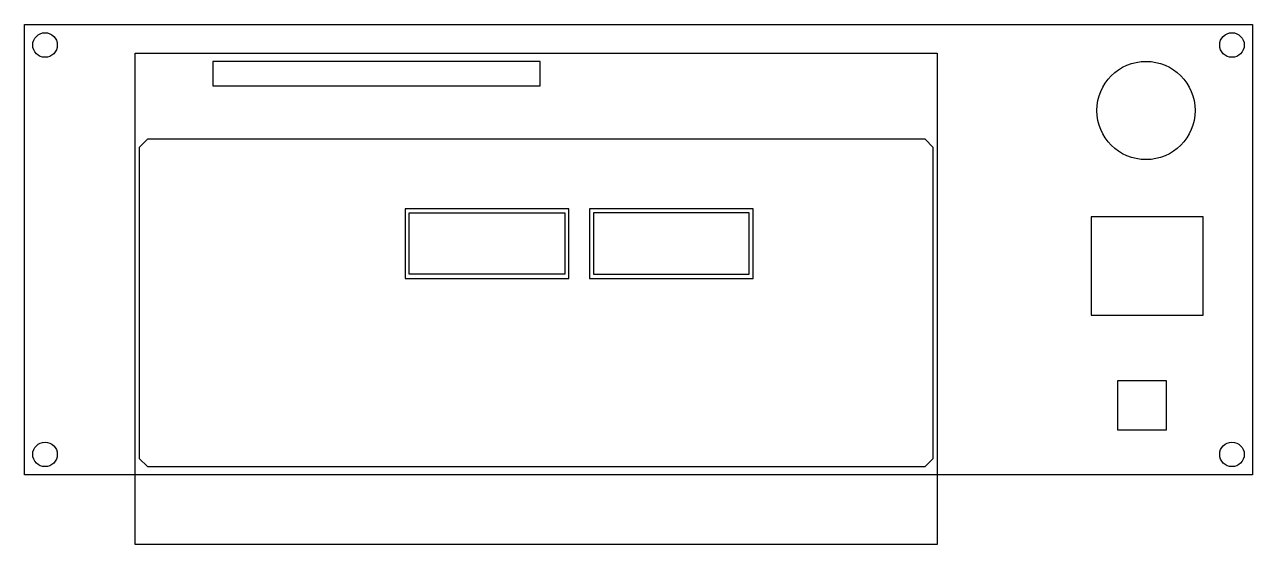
# Model space of a CAD drawing. Header units: millimetres. Extents: x 0 to 150, y -9 to 55.
import ezdxf

# ---------------------------------------------------------------- set-up
doc = ezdxf.new("R2010")
doc.units = ezdxf.units.MM
doc.layers.get('0').update_dxf_attribs({"linetype": 'CONTINUOUS'})

msp = doc.modelspace()

# ---------------------------------------------------------------- linework, layer by layer
msp.add_line((69.5, 32), (69.5, 24.5))
for points in [[(150, 0), (0, 0), (0, 55), (150, 55)], [(13.5, -8.5), (13.5, 51.5), (111.5, 51.5), (111.5, -8.5)], [(63, 47.5), (63, 50.5), (23, 50.5), (23, 47.5)], [(110, 1), (111, 2), (111, 40), (110, 41), (15, 41), (14, 40), (14, 2), (15, 1)], [(46.5, 32.5), (46.5, 24), (66.5, 24), (66.5, 32.5)], [(66, 24.5), (47, 24.5), (47, 32), (66, 32)], [(69, 32.5), (69, 24), (89, 24), (89, 32.5)], [(69.5, 32), (69.5, 24.5), (88.5, 24.5), (88.5, 32)], [(144, 19.5), (144, 31.5), (130.3, 31.5), (130.3, 19.5)], [(139.5, 5.5), (139.5, 11.5), (133.5, 11.5), (133.5, 5.5)]]:
    msp.add_lwpolyline(points, close=True)
for centre, radius in [((2.5, 52.5), 1.5), ((147.5, 52.5), 1.5), ((137, 44.5), 6), ((2.5, 2.5), 1.5), ((147.5, 2.5), 1.5)]:
    msp.add_circle(centre, radius)

doc.saveas('drawing.dxf')
